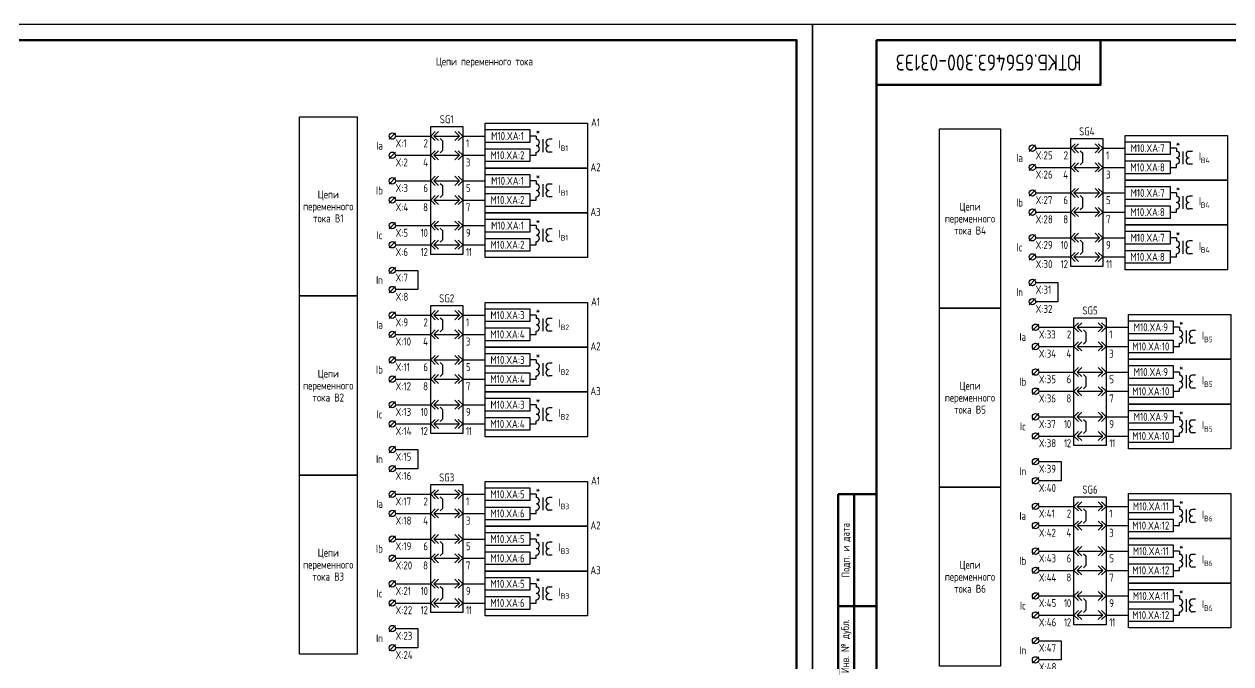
# Model space of a CAD drawing. Header units: millimetres. Extents: x -1043 to 5194, y -96 to 1568.
# Drawn here: x 173.7 to 550.7, y 97 to 297 of the extents above; entities that cross this region are included whole.
import ezdxf

# ---------------------------------------------------------------- set-up
doc = ezdxf.new("R2010")
doc.units = ezdxf.units.MM
doc.styles.add('Gost_type_A', font='GOST_A.TTF')

# ---------------------------------------------------------------- blocks, each defined once
blk = doc.blocks.new('Формат_А3')
blk.add_lwpolyline([(-420, 297), (0, 297), (0, 0), (-420, 0)], close=True)
at = {"lineweight": 50}
blk.add_lwpolyline([(-400, 292), (-5, 292), (-5, 5), (-400, 5)], close=True, dxfattribs=at)
blk = doc.blocks.new('БИ_разъем')
for p, q in [((0, 0), (1.41, 1.41)), ((0, 0), (1.41, 1.41)), ((0, 0), (1.41, -1.41)), ((0, 0), (1.41, -1.41)), ((1, 0), (2.41, 1.41)), ((1, 0), (2.41, -1.41)), ((1, 0), (9, 0)), ((9, 0), (7.59, 1.41)), ((9, 0), (7.59, -1.41)), ((10, 0), (8.59, 1.41)), ((10, 0), (8.59, 1.41)), ((10, 0), (8.59, -1.41)), ((10, 0), (8.59, -1.41))]:
    blk.add_line(p, q)
blk = doc.blocks.new('БИ_перемычка')
for p, q in [((2.97, -0.79), (3.67, -1.5)), ((3.67, -1.5), (3.67, -4.5)), ((2.97, -5.21), (3.67, -4.5))]:
    blk.add_line(p, q)
blk = doc.blocks.new('Штамп угловой верхний')
at = {"lineweight": 50}
blk.add_lwpolyline([(0, 0), (70, 0), (70, -14), (0, -14)], close=True, dxfattribs=at)
blk = doc.blocks.new('Штамп левый нижний')
at = {"lineweight": 50}
for points in [[(-12, 145), (-7, 145), (-7, 110), (-12, 110)], [(-7, 145), (0, 145), (0, 110), (-7, 110)], [(-12, 110), (-7, 110), (-7, 85), (-12, 85)], [(-7, 110), (0, 110), (0, 85), (-7, 85)], [(-12, 85), (-7, 85), (-7, 60), (-12, 60)], [(-7, 85), (0, 85), (0, 60), (-7, 60)], [(-12, 60), (-7, 60), (-7, 25), (-12, 25)], [(-7, 60), (0, 60), (0, 25), (-7, 25)], [(-12, 25), (-7, 25), (-7, 0), (-12, 0)], [(-7, 25), (0, 25), (0, 0), (-7, 0)]]:
    blk.add_lwpolyline(points, close=True, dxfattribs=at)
at = {"char_height": 2.5, "attachment_point": 5, "rotation": 90, "style": 'Gost_type_A'}
for s, insert, width in [('Подп. и дата', (-9.5, 127.5), 35), ('Инв. № дубл.', (-9.5, 97.5), 25), ('Взам. инв. №', (-9.5, 72.5), 25), ('Подп. и дата', (-9.5, 42.5), 35), ('Инв. N подл.', (-9.5, 12.5), 25)]:
    blk.add_mtext(s, dxfattribs=dict(at, insert=insert, width=width))

msp = doc.modelspace()

# ---------------------------------------------------------------- linework, layer by layer
for p, q in [((289.68, 263), (287.68, 261)), ((289.68, 262), (300.68, 262)), ((310.68, 262), (317.68, 262)), ((333.68, 262), (331.68, 262)), ((289.68, 257), (287.68, 255)), ((489.67, 259.21), (487.67, 257.21)), ((489.67, 258.21), (500.67, 258.21)), ((510.67, 258.21), (517.67, 258.21)), ((533.67, 258.21), (531.67, 258.21)), ((289.68, 256), (300.51, 256)), ((310.84, 256), (317.68, 256)), ((331.68, 256), (333.68, 256)), ((489.67, 253.21), (487.67, 251.21)), ((289.68, 249), (287.68, 247)), ((489.67, 252.21), (500.5, 252.21)), ((510.83, 252.21), (517.67, 252.21)), ((531.67, 252.21), (533.67, 252.21)), ((289.68, 248), (300.51, 248)), ((310.84, 248), (317.68, 248)), ((333.68, 248), (331.68, 248)), ((489.67, 245.21), (487.67, 243.21)), ((289.68, 243), (287.68, 241)), ((289.68, 242), (300.51, 242)), ((310.84, 242), (317.68, 242)), ((331.68, 242), (333.68, 242)), ((489.67, 244.21), (500.5, 244.21)), ((510.83, 244.21), (517.67, 244.21)), ((533.67, 244.21), (531.67, 244.21)), ((489.67, 239.21), (487.67, 237.21)), ((489.67, 238.21), (500.5, 238.21)), ((510.83, 238.21), (517.67, 238.21)), ((531.67, 238.21), (533.67, 238.21)), ((289.68, 235), (287.68, 233)), ((289.68, 234), (300.51, 234)), ((310.84, 234), (317.68, 234)), ((333.68, 234), (331.68, 234)), ((489.67, 231.21), (487.67, 229.21)), ((489.67, 230.21), (500.5, 230.21)), ((510.83, 230.21), (517.67, 230.21)), ((533.67, 230.21), (531.67, 230.21)), ((289.68, 229), (287.68, 227)), ((289.68, 228), (300.51, 228)), ((310.84, 228), (317.68, 228)), ((331.68, 228), (333.68, 228)), ((489.67, 225.21), (487.67, 223.21)), ((489.67, 224.21), (500.5, 224.21)), ((510.83, 224.21), (517.67, 224.21)), ((531.67, 224.21), (533.67, 224.21)), ((289.68, 221), (287.68, 219)), ((289.68, 220), (296.68, 220)), ((296.68, 220), (296.68, 214)), ((289.68, 215), (287.68, 213)), ((489.67, 217.21), (487.67, 215.21)), ((489.67, 216.21), (496.67, 216.21)), ((496.67, 216.21), (496.67, 210.21)), ((296.68, 214), (289.68, 214)), ((489.67, 211.21), (487.67, 209.21)), ((496.67, 210.21), (489.67, 210.21)), ((289.68, 207), (287.68, 205)), ((289.68, 206), (300.68, 206)), ((310.68, 206), (317.68, 206)), ((333.68, 206), (331.68, 206)), ((289.68, 201), (287.68, 199)), ((289.68, 200), (300.51, 200)), ((310.84, 200), (317.68, 200)), ((331.68, 200), (333.68, 200)), ((490.67, 203.21), (488.67, 201.21)), ((490.67, 202.21), (501.67, 202.21)), ((511.67, 202.21), (518.67, 202.21)), ((534.67, 202.21), (532.67, 202.21)), ((490.67, 197.21), (488.67, 195.21)), ((490.67, 196.21), (501.5, 196.21)), ((511.83, 196.21), (518.67, 196.21)), ((532.67, 196.21), (534.67, 196.21)), ((289.68, 193), (287.68, 191)), ((289.68, 192), (300.51, 192)), ((310.84, 192), (317.68, 192)), ((333.68, 192), (331.68, 192)), ((490.67, 189.21), (488.67, 187.21)), ((289.68, 187), (287.68, 185)), ((289.68, 186), (300.51, 186)), ((310.84, 186), (317.68, 186)), ((331.68, 186), (333.68, 186)), ((490.67, 188.21), (501.5, 188.21)), ((511.83, 188.21), (518.67, 188.21)), ((534.67, 188.21), (532.67, 188.21)), ((490.67, 183.21), (488.67, 181.21)), ((490.67, 182.21), (501.5, 182.21)), ((511.83, 182.21), (518.67, 182.21)), ((532.67, 182.21), (534.67, 182.21)), ((289.68, 179), (287.68, 177)), ((289.68, 178), (300.51, 178)), ((310.84, 178), (317.68, 178)), ((333.68, 178), (331.68, 178)), ((490.67, 175.21), (488.67, 173.21)), ((490.67, 174.21), (501.5, 174.21)), ((511.83, 174.21), (518.67, 174.21)), ((534.67, 174.21), (532.67, 174.21)), ((289.68, 173), (287.68, 171)), ((289.68, 172), (300.51, 172)), ((310.84, 172), (317.68, 172)), ((331.68, 172), (333.68, 172)), ((490.67, 169.21), (488.67, 167.21)), ((490.67, 168.21), (501.5, 168.21)), ((511.83, 168.21), (518.67, 168.21)), ((532.67, 168.21), (534.67, 168.21)), ((289.68, 165), (287.68, 163)), ((289.68, 164), (296.68, 164)), ((296.68, 164), (296.68, 158)), ((289.68, 159), (287.68, 157)), ((490.67, 161.21), (488.67, 159.21)), ((490.67, 160.21), (497.67, 160.21)), ((497.67, 160.21), (497.67, 154.21)), ((296.68, 158), (289.68, 158)), ((490.67, 155.21), (488.67, 153.21)), ((289.68, 151), (287.68, 149)), ((497.67, 154.21), (490.67, 154.21)), ((289.68, 150), (300.68, 150)), ((310.68, 150), (317.68, 150)), ((333.68, 150), (331.68, 150)), ((490.67, 147.21), (488.67, 145.21)), ((289.68, 145), (287.68, 143)), ((289.68, 144), (300.51, 144)), ((310.84, 144), (317.68, 144)), ((331.68, 144), (333.68, 144)), ((490.67, 146.21), (501.67, 146.21)), ((511.67, 146.21), (518.67, 146.21)), ((534.67, 146.21), (532.67, 146.21)), ((490.67, 141.21), (488.67, 139.21)), ((490.67, 140.21), (501.5, 140.21)), ((511.83, 140.21), (518.67, 140.21)), ((532.67, 140.21), (534.67, 140.21)), ((289.68, 137), (287.68, 135)), ((289.68, 136), (300.51, 136)), ((310.84, 136), (317.68, 136)), ((333.68, 136), (331.68, 136)), ((490.67, 133.21), (488.67, 131.21)), ((490.67, 132.21), (501.5, 132.21)), ((511.83, 132.21), (518.67, 132.21)), ((534.67, 132.21), (532.67, 132.21)), ((289.68, 131), (287.68, 129)), ((289.68, 130), (300.51, 130)), ((310.84, 130), (317.68, 130)), ((331.68, 130), (333.68, 130)), ((490.67, 127.21), (488.67, 125.21)), ((490.67, 126.21), (501.5, 126.21)), ((511.83, 126.21), (518.67, 126.21)), ((532.67, 126.21), (534.67, 126.21)), ((289.68, 123), (287.68, 121)), ((289.68, 122), (300.51, 122)), ((310.84, 122), (317.68, 122)), ((333.68, 122), (331.68, 122)), ((289.68, 117), (287.68, 115)), ((490.67, 119.21), (488.67, 117.21)), ((490.67, 118.21), (501.5, 118.21)), ((511.83, 118.21), (518.67, 118.21)), ((534.67, 118.21), (532.67, 118.21)), ((289.68, 116), (300.51, 116)), ((310.84, 116), (317.68, 116)), ((331.68, 116), (333.68, 116)), ((490.67, 113.21), (488.67, 111.21)), ((490.67, 112.21), (501.5, 112.21)), ((511.83, 112.21), (518.67, 112.21)), ((532.67, 112.21), (534.67, 112.21)), ((289.68, 109), (287.68, 107)), ((289.68, 108), (296.68, 108)), ((296.68, 108), (296.68, 102)), ((289.68, 103), (287.68, 101)), ((296.68, 102), (289.68, 102)), ((490.67, 105.21), (488.67, 103.21)), ((490.67, 104.21), (497.67, 104.21)), ((497.67, 104.21), (497.67, 98.21)), ((490.67, 99.21), (488.67, 97.21)), ((497.67, 98.21), (490.67, 98.21))]:
    msp.add_line(p, q)
at = {"ltscale": 4}
for p, q in [((333.68, 262), (333.68, 261)), ((333.68, 261.5), (333.68, 261)), ((335.68, 261), (335.68, 257)), ((335.68, 261), (335.68, 257)), ((338.68, 261), (337.68, 261)), ((338.68, 261), (337.68, 261)), ((333.68, 256), (333.68, 257)), ((338.68, 257), (337.68, 257)), ((338.68, 257), (337.68, 257)), ((533.67, 258.21), (533.67, 257.21)), ((533.67, 257.71), (533.67, 257.21)), ((535.67, 257.21), (535.67, 253.21)), ((535.67, 257.21), (535.67, 253.21)), ((538.67, 257.21), (537.67, 257.21)), ((538.67, 257.21), (537.67, 257.21)), ((533.67, 252.21), (533.67, 253.21)), ((538.67, 253.21), (537.67, 253.21)), ((538.67, 253.21), (537.67, 253.21)), ((333.68, 248), (333.68, 247)), ((333.68, 247.5), (333.68, 247)), ((335.68, 247), (335.68, 243)), ((335.68, 247), (335.68, 243)), ((338.68, 247), (337.68, 247)), ((338.68, 247), (337.68, 247)), ((333.68, 242), (333.68, 243)), ((338.68, 243), (337.68, 243)), ((338.68, 243), (337.68, 243)), ((533.67, 244.21), (533.67, 243.21)), ((533.67, 243.71), (533.67, 243.21)), ((535.67, 243.21), (535.67, 239.21)), ((535.67, 243.21), (535.67, 239.21)), ((538.67, 243.21), (537.67, 243.21)), ((538.67, 243.21), (537.67, 243.21)), ((533.67, 238.21), (533.67, 239.21)), ((538.67, 239.21), (537.67, 239.21)), ((538.67, 239.21), (537.67, 239.21)), ((333.68, 234), (333.68, 233)), ((333.68, 233.5), (333.68, 233)), ((335.68, 233), (335.68, 229)), ((335.68, 233), (335.68, 229)), ((338.68, 233), (337.68, 233)), ((338.68, 233), (337.68, 233)), ((533.67, 230.21), (533.67, 229.21)), ((333.68, 228), (333.68, 229)), ((338.68, 229), (337.68, 229)), ((338.68, 229), (337.68, 229)), ((533.67, 229.71), (533.67, 229.21)), ((535.67, 229.21), (535.67, 225.21)), ((535.67, 229.21), (535.67, 225.21)), ((538.67, 229.21), (537.67, 229.21)), ((538.67, 229.21), (537.67, 229.21)), ((533.67, 224.21), (533.67, 225.21)), ((538.67, 225.21), (537.67, 225.21)), ((538.67, 225.21), (537.67, 225.21)), ((333.68, 206), (333.68, 205)), ((333.68, 205.5), (333.68, 205)), ((335.68, 205), (335.68, 201)), ((335.68, 205), (335.68, 201)), ((338.68, 205), (337.68, 205)), ((338.68, 205), (337.68, 205)), ((333.68, 200), (333.68, 201)), ((338.68, 201), (337.68, 201)), ((338.68, 201), (337.68, 201)), ((534.67, 202.21), (534.67, 201.21)), ((534.67, 201.71), (534.67, 201.21)), ((536.67, 201.21), (536.67, 197.21)), ((536.67, 201.21), (536.67, 197.21)), ((539.67, 201.21), (538.67, 201.21)), ((539.67, 201.21), (538.67, 201.21)), ((534.67, 196.21), (534.67, 197.21)), ((539.67, 197.21), (538.67, 197.21)), ((539.67, 197.21), (538.67, 197.21)), ((333.68, 192), (333.68, 191)), ((333.68, 191.5), (333.68, 191)), ((335.68, 191), (335.68, 187)), ((335.68, 191), (335.68, 187)), ((338.68, 191), (337.68, 191)), ((338.68, 191), (337.68, 191)), ((333.68, 186), (333.68, 187)), ((338.68, 187), (337.68, 187)), ((338.68, 187), (337.68, 187)), ((534.67, 188.21), (534.67, 187.21)), ((534.67, 187.71), (534.67, 187.21)), ((536.67, 187.21), (536.67, 183.21)), ((536.67, 187.21), (536.67, 183.21)), ((539.67, 187.21), (538.67, 187.21)), ((539.67, 187.21), (538.67, 187.21)), ((534.67, 182.21), (534.67, 183.21)), ((539.67, 183.21), (538.67, 183.21)), ((539.67, 183.21), (538.67, 183.21)), ((333.68, 178), (333.68, 177)), ((333.68, 177.5), (333.68, 177)), ((335.68, 177), (335.68, 173)), ((335.68, 177), (335.68, 173)), ((338.68, 177), (337.68, 177)), ((338.68, 177), (337.68, 177)), ((534.67, 174.21), (534.67, 173.21)), ((534.67, 173.71), (534.67, 173.21)), ((333.68, 172), (333.68, 173)), ((338.68, 173), (337.68, 173)), ((338.68, 173), (337.68, 173)), ((536.67, 173.21), (536.67, 169.21)), ((536.67, 173.21), (536.67, 169.21)), ((539.67, 173.21), (538.67, 173.21)), ((539.67, 173.21), (538.67, 173.21)), ((534.67, 168.21), (534.67, 169.21)), ((539.67, 169.21), (538.67, 169.21)), ((539.67, 169.21), (538.67, 169.21)), ((333.68, 150), (333.68, 149)), ((333.68, 149.5), (333.68, 149)), ((335.68, 149), (335.68, 145)), ((335.68, 149), (335.68, 145)), ((338.68, 149), (337.68, 149)), ((338.68, 149), (337.68, 149)), ((333.68, 144), (333.68, 145)), ((338.68, 145), (337.68, 145)), ((338.68, 145), (337.68, 145)), ((534.67, 146.21), (534.67, 145.21)), ((534.67, 145.71), (534.67, 145.21)), ((536.67, 145.21), (536.67, 141.21)), ((536.67, 145.21), (536.67, 141.21)), ((539.67, 145.21), (538.67, 145.21)), ((539.67, 145.21), (538.67, 145.21)), ((534.67, 140.21), (534.67, 141.21)), ((539.67, 141.21), (538.67, 141.21)), ((539.67, 141.21), (538.67, 141.21)), ((333.68, 136), (333.68, 135)), ((333.68, 135.5), (333.68, 135)), ((335.68, 135), (335.68, 131)), ((335.68, 135), (335.68, 131)), ((338.68, 135), (337.68, 135)), ((338.68, 135), (337.68, 135)), ((534.67, 132.21), (534.67, 131.21)), ((333.68, 130), (333.68, 131)), ((338.68, 131), (337.68, 131)), ((338.68, 131), (337.68, 131)), ((534.67, 131.71), (534.67, 131.21)), ((536.67, 131.21), (536.67, 127.21)), ((536.67, 131.21), (536.67, 127.21)), ((539.67, 131.21), (538.67, 131.21)), ((539.67, 131.21), (538.67, 131.21)), ((534.67, 126.21), (534.67, 127.21)), ((539.67, 127.21), (538.67, 127.21)), ((539.67, 127.21), (538.67, 127.21)), ((333.68, 122), (333.68, 121)), ((333.68, 121.5), (333.68, 121)), ((335.68, 121), (335.68, 117)), ((335.68, 121), (335.68, 117)), ((338.68, 121), (337.68, 121)), ((338.68, 121), (337.68, 121)), ((333.68, 116), (333.68, 117)), ((338.68, 117), (337.68, 117)), ((338.68, 117), (337.68, 117)), ((534.67, 118.21), (534.67, 117.21)), ((534.67, 117.71), (534.67, 117.21)), ((536.67, 117.21), (536.67, 113.21)), ((536.67, 117.21), (536.67, 113.21)), ((539.67, 117.21), (538.67, 117.21)), ((539.67, 117.21), (538.67, 117.21)), ((534.67, 112.21), (534.67, 113.21)), ((539.67, 113.21), (538.67, 113.21)), ((539.67, 113.21), (538.67, 113.21))]:
    msp.add_line(p, q, dxfattribs=at)
for points in [[(277.68, 212), (259.68, 212), (259.68, 268), (277.68, 268)], [(300.68, 265), (310.68, 265), (310.68, 225), (300.68, 225)], [(317.68, 266), (349.68, 266), (349.68, 252), (317.68, 252)], [(317.68, 264), (331.68, 264), (331.68, 260), (317.68, 260)], [(478.67, 208.21), (459.67, 208.21), (459.67, 264.21), (478.67, 264.21)], [(500.67, 261.21), (510.67, 261.21), (510.67, 221.21), (500.67, 221.21)], [(517.67, 262.21), (549.67, 262.21), (549.67, 248.21), (517.67, 248.21)], [(517.67, 260.21), (531.67, 260.21), (531.67, 256.21), (517.67, 256.21)], [(317.68, 258), (331.68, 258), (331.68, 254), (317.68, 254)], [(517.67, 254.21), (531.67, 254.21), (531.67, 250.21), (517.67, 250.21)], [(317.68, 252), (349.68, 252), (349.68, 238), (317.68, 238)], [(317.68, 250), (331.68, 250), (331.68, 246), (317.68, 246)], [(517.67, 248.21), (549.67, 248.21), (549.67, 234.21), (517.67, 234.21)], [(517.67, 246.21), (531.67, 246.21), (531.67, 242.21), (517.67, 242.21)], [(317.68, 244), (331.68, 244), (331.68, 240), (317.68, 240)], [(317.68, 238), (349.68, 238), (349.68, 224), (317.68, 224)], [(517.67, 240.21), (531.67, 240.21), (531.67, 236.21), (517.67, 236.21)], [(317.68, 236), (331.68, 236), (331.68, 232), (317.68, 232)], [(517.67, 234.21), (549.67, 234.21), (549.67, 220.21), (517.67, 220.21)], [(317.68, 230), (331.68, 230), (331.68, 226), (317.68, 226)], [(517.67, 232.21), (531.67, 232.21), (531.67, 228.21), (517.67, 228.21)], [(517.67, 226.21), (531.67, 226.21), (531.67, 222.21), (517.67, 222.21)], [(277.68, 156), (259.68, 156), (259.68, 212), (277.68, 212)], [(300.68, 209), (310.68, 209), (310.68, 169), (300.68, 169)], [(317.68, 210), (349.68, 210), (349.68, 196), (317.68, 196)], [(317.68, 208), (331.68, 208), (331.68, 204), (317.68, 204)], [(478.67, 152.21), (459.67, 152.21), (459.67, 208.21), (478.67, 208.21)], [(501.67, 205.21), (511.67, 205.21), (511.67, 165.21), (501.67, 165.21)], [(518.67, 206.21), (550.67, 206.21), (550.67, 192.21), (518.67, 192.21)], [(518.67, 204.21), (532.67, 204.21), (532.67, 200.21), (518.67, 200.21)], [(317.68, 202), (331.68, 202), (331.68, 198), (317.68, 198)], [(518.67, 198.21), (532.67, 198.21), (532.67, 194.21), (518.67, 194.21)], [(317.68, 196), (349.68, 196), (349.68, 182), (317.68, 182)], [(317.68, 194), (331.68, 194), (331.68, 190), (317.68, 190)], [(518.67, 192.21), (550.67, 192.21), (550.67, 178.21), (518.67, 178.21)], [(518.67, 190.21), (532.67, 190.21), (532.67, 186.21), (518.67, 186.21)], [(317.68, 188), (331.68, 188), (331.68, 184), (317.68, 184)], [(317.68, 182), (349.68, 182), (349.68, 168), (317.68, 168)], [(518.67, 184.21), (532.67, 184.21), (532.67, 180.21), (518.67, 180.21)], [(317.68, 180), (331.68, 180), (331.68, 176), (317.68, 176)], [(518.67, 178.21), (550.67, 178.21), (550.67, 164.21), (518.67, 164.21)], [(317.68, 174), (331.68, 174), (331.68, 170), (317.68, 170)], [(518.67, 176.21), (532.67, 176.21), (532.67, 172.21), (518.67, 172.21)], [(518.67, 170.21), (532.67, 170.21), (532.67, 166.21), (518.67, 166.21)], [(277.68, 100), (259.68, 100), (259.68, 156), (277.68, 156)], [(300.68, 153), (310.68, 153), (310.68, 113), (300.68, 113)], [(317.68, 154), (349.68, 154), (349.68, 140), (317.68, 140)], [(317.68, 152), (331.68, 152), (331.68, 148), (317.68, 148)], [(478.67, 96.21), (459.67, 96.21), (459.67, 152.21), (478.67, 152.21)], [(501.67, 149.21), (511.67, 149.21), (511.67, 109.21), (501.67, 109.21)], [(518.67, 150.21), (550.67, 150.21), (550.67, 136.21), (518.67, 136.21)], [(518.67, 148.21), (532.67, 148.21), (532.67, 144.21), (518.67, 144.21)], [(317.68, 146), (331.68, 146), (331.68, 142), (317.68, 142)], [(317.68, 140), (349.68, 140), (349.68, 126), (317.68, 126)], [(518.67, 142.21), (532.67, 142.21), (532.67, 138.21), (518.67, 138.21)], [(317.68, 138), (331.68, 138), (331.68, 134), (317.68, 134)], [(518.67, 136.21), (550.67, 136.21), (550.67, 122.21), (518.67, 122.21)], [(317.68, 132), (331.68, 132), (331.68, 128), (317.68, 128)], [(518.67, 134.21), (532.67, 134.21), (532.67, 130.21), (518.67, 130.21)], [(518.67, 128.21), (532.67, 128.21), (532.67, 124.21), (518.67, 124.21)], [(317.68, 126), (349.68, 126), (349.68, 112), (317.68, 112)], [(317.68, 124), (331.68, 124), (331.68, 120), (317.68, 120)], [(518.67, 122.21), (550.67, 122.21), (550.67, 108.21), (518.67, 108.21)], [(317.68, 118), (331.68, 118), (331.68, 114), (317.68, 114)], [(518.67, 120.21), (532.67, 120.21), (532.67, 116.21), (518.67, 116.21)], [(518.67, 114.21), (532.67, 114.21), (532.67, 110.21), (518.67, 110.21)]]:
    msp.add_lwpolyline(points, close=True)
for centre in [(288.68, 262), (288.68, 256), (488.67, 258.21), (488.67, 252.21), (288.68, 248), (488.67, 244.21), (288.68, 242), (488.67, 238.21), (288.68, 234), (488.67, 230.21), (288.68, 228), (488.67, 224.21), (288.68, 220), (288.68, 214), (488.67, 216.21), (488.67, 210.21), (288.68, 206), (288.68, 200), (489.67, 202.21), (489.67, 196.21), (288.68, 192), (489.67, 188.21), (288.68, 186), (489.67, 182.21), (288.68, 178), (489.67, 174.21), (288.68, 172), (489.67, 168.21), (288.68, 164), (288.68, 158), (489.67, 160.21), (489.67, 154.21), (288.68, 150), (489.67, 146.21), (288.68, 144), (489.67, 140.21), (288.68, 136), (489.67, 132.21), (288.68, 130), (489.67, 126.21), (288.68, 122), (288.68, 116), (489.67, 118.21), (489.67, 112.21), (288.68, 108), (288.68, 102), (489.67, 104.21), (489.67, 98.21)]:
    msp.add_circle(centre, 1)
for centre, start, end in [((333.68, 260), 270, 90), ((333.68, 260), 270, 90), ((337.68, 260), 90, 270), ((337.68, 260), 90, 270), ((333.68, 258), 270, 90), ((333.68, 258), 270, 90), ((337.68, 258), 90, 270), ((337.68, 258), 90, 270), ((533.67, 256.21), 270, 90), ((533.67, 256.21), 270, 90), ((537.67, 256.21), 90, 270), ((537.67, 256.21), 90, 270), ((533.67, 254.21), 270, 90), ((533.67, 254.21), 270, 90), ((537.67, 254.21), 90, 270), ((537.67, 254.21), 90, 270), ((333.68, 246), 270, 90), ((333.68, 246), 270, 90), ((337.68, 246), 90, 270), ((337.68, 246), 90, 270), ((333.68, 244), 270, 90), ((333.68, 244), 270, 90), ((337.68, 244), 90, 270), ((337.68, 244), 90, 270), ((533.67, 242.21), 270, 90), ((533.67, 242.21), 270, 90), ((537.67, 242.21), 90, 270), ((537.67, 242.21), 90, 270), ((533.67, 240.21), 270, 90), ((533.67, 240.21), 270, 90), ((537.67, 240.21), 90, 270), ((537.67, 240.21), 90, 270), ((333.68, 232), 270, 90), ((333.68, 232), 270, 90), ((333.68, 230), 270, 90), ((333.68, 230), 270, 90), ((337.68, 232), 90, 270), ((337.68, 232), 90, 270), ((337.68, 230), 90, 270), ((337.68, 230), 90, 270), ((533.67, 228.21), 270, 90), ((533.67, 228.21), 270, 90), ((533.67, 226.21), 270, 90), ((533.67, 226.21), 270, 90), ((537.67, 228.21), 90, 270), ((537.67, 228.21), 90, 270), ((537.67, 226.21), 90, 270), ((537.67, 226.21), 90, 270), ((333.68, 204), 270, 90), ((333.68, 204), 270, 90), ((337.68, 204), 90, 270), ((337.68, 204), 90, 270), ((333.68, 202), 270, 90), ((333.68, 202), 270, 90), ((337.68, 202), 90, 270), ((337.68, 202), 90, 270), ((534.67, 200.21), 270, 90), ((534.67, 200.21), 270, 90), ((538.67, 200.21), 90, 270), ((538.67, 200.21), 90, 270), ((534.67, 198.21), 270, 90), ((534.67, 198.21), 270, 90), ((538.67, 198.21), 90, 270), ((538.67, 198.21), 90, 270), ((333.68, 190), 270, 90), ((333.68, 190), 270, 90), ((333.68, 188), 270, 90), ((333.68, 188), 270, 90), ((337.68, 190), 90, 270), ((337.68, 190), 90, 270), ((337.68, 188), 90, 270), ((337.68, 188), 90, 270), ((534.67, 186.21), 270, 90), ((534.67, 186.21), 270, 90), ((534.67, 184.21), 270, 90), ((534.67, 184.21), 270, 90), ((538.67, 186.21), 90, 270), ((538.67, 186.21), 90, 270), ((538.67, 184.21), 90, 270), ((538.67, 184.21), 90, 270), ((333.68, 176), 270, 90), ((333.68, 176), 270, 90), ((333.68, 174), 270, 90), ((333.68, 174), 270, 90), ((337.68, 176), 90, 270), ((337.68, 176), 90, 270), ((337.68, 174), 90, 270), ((337.68, 174), 90, 270), ((534.67, 172.21), 270, 90), ((534.67, 172.21), 270, 90), ((534.67, 170.21), 270, 90), ((534.67, 170.21), 270, 90), ((538.67, 172.21), 90, 270), ((538.67, 172.21), 90, 270), ((538.67, 170.21), 90, 270), ((538.67, 170.21), 90, 270), ((333.68, 148), 270, 90), ((333.68, 148), 270, 90), ((337.68, 148), 90, 270), ((337.68, 148), 90, 270), ((333.68, 146), 270, 90), ((333.68, 146), 270, 90), ((337.68, 146), 90, 270), ((337.68, 146), 90, 270), ((534.67, 144.21), 270, 90), ((534.67, 144.21), 270, 90), ((538.67, 144.21), 90, 270), ((538.67, 144.21), 90, 270), ((534.67, 142.21), 270, 90), ((534.67, 142.21), 270, 90), ((538.67, 142.21), 90, 270), ((538.67, 142.21), 90, 270), ((333.68, 134), 270, 90), ((333.68, 134), 270, 90), ((333.68, 132), 270, 90), ((333.68, 132), 270, 90), ((337.68, 134), 90, 270), ((337.68, 134), 90, 270), ((337.68, 132), 90, 270), ((337.68, 132), 90, 270), ((534.67, 130.21), 270, 90), ((534.67, 130.21), 270, 90), ((534.67, 128.21), 270, 90), ((534.67, 128.21), 270, 90), ((538.67, 130.21), 90, 270), ((538.67, 130.21), 90, 270), ((538.67, 128.21), 90, 270), ((538.67, 128.21), 90, 270), ((333.68, 120), 270, 90), ((333.68, 120), 270, 90), ((337.68, 120), 90, 270), ((337.68, 120), 90, 270), ((333.68, 118), 270, 90), ((333.68, 118), 270, 90), ((337.68, 118), 90, 270), ((337.68, 118), 90, 270), ((534.67, 116.21), 270, 90), ((534.67, 116.21), 270, 90), ((538.67, 116.21), 90, 270), ((538.67, 116.21), 90, 270), ((534.67, 114.21), 270, 90), ((534.67, 114.21), 270, 90), ((538.67, 114.21), 90, 270), ((538.67, 114.21), 90, 270)]:
    msp.add_arc(centre, 1, start, end, dxfattribs=at)

# ---------------------------------------------------------------- block references
for name, p in [('Формат_А3', (420, 0)), ('Формат_А3', (840, 0)), ('Штамп угловой верхний', (440, 292)), ('БИ_разъем', (300.68, 262)), ('БИ_перемычка', (300.68, 262)), ('БИ_разъем', (300.68, 256)), ('БИ_разъем', (500.67, 258.21)), ('БИ_перемычка', (500.67, 258.21)), ('БИ_разъем', (500.67, 252.21)), ('БИ_разъем', (300.68, 248)), ('БИ_перемычка', (300.68, 248)), ('БИ_разъем', (500.67, 244.21)), ('БИ_разъем', (300.68, 242)), ('БИ_перемычка', (500.67, 244.21)), ('БИ_разъем', (500.67, 238.21)), ('БИ_разъем', (300.68, 234)), ('БИ_перемычка', (300.68, 234)), ('БИ_разъем', (500.67, 230.21)), ('БИ_разъем', (300.68, 228)), ('БИ_перемычка', (500.67, 230.21)), ('БИ_разъем', (500.67, 224.21)), ('БИ_разъем', (300.68, 206)), ('БИ_перемычка', (300.68, 206)), ('БИ_разъем', (501.67, 202.21)), ('БИ_разъем', (300.68, 200)), ('БИ_перемычка', (501.67, 202.21)), ('БИ_разъем', (501.67, 196.21)), ('БИ_разъем', (300.68, 192)), ('БИ_перемычка', (300.68, 192)), ('БИ_разъем', (501.67, 188.21)), ('БИ_разъем', (300.68, 186)), ('БИ_перемычка', (501.67, 188.21)), ('БИ_разъем', (501.67, 182.21)), ('БИ_разъем', (300.68, 178)), ('БИ_перемычка', (300.68, 178)), ('БИ_разъем', (501.67, 174.21)), ('БИ_разъем', (300.68, 172)), ('БИ_перемычка', (501.67, 174.21)), ('БИ_разъем', (501.67, 168.21)), ('БИ_разъем', (300.68, 150)), ('БИ_перемычка', (300.68, 150)), ('Штамп левый нижний', (440, 5)), ('БИ_разъем', (501.67, 146.21)), ('БИ_разъем', (300.68, 144)), ('БИ_перемычка', (501.67, 146.21)), ('БИ_разъем', (501.67, 140.21)), ('БИ_разъем', (300.68, 136)), ('БИ_перемычка', (300.68, 136)), ('БИ_разъем', (501.67, 132.21)), ('БИ_разъем', (300.68, 130)), ('БИ_перемычка', (501.67, 132.21)), ('БИ_разъем', (501.67, 126.21)), ('БИ_разъем', (300.68, 122)), ('БИ_перемычка', (300.68, 122)), ('БИ_разъем', (300.68, 116)), ('БИ_разъем', (501.67, 118.21)), ('БИ_перемычка', (501.67, 118.21)), ('БИ_разъем', (501.67, 112.21))]:
    msp.add_blockref(name, p)

# ---------------------------------------------------------------- texts
at = {"char_height": 2.5, "line_spacing_factor": 0.9, "style": 'Gost_type_A'}
for s, insert, width, attachment_point in [('Цепи переменного тока', (317.46, 285), 162.4278, 5), ('SG1', (305.68, 266), 10, 8), ('A1', (352.18, 265), 35, 8), ('SG4', (505.67, 262.21), 10, 8), ('Ia', (284.68, 259), 6, 5), ('X:1', (289.68, 261), 10, 1), ('{\\T0.9;2}', (299.68, 261), 5, 3), ('{\\T0.9;1}', (311.68, 261), 5, 1), ('Ia', (484.67, 255.21), 6, 5), ('X:25', (489.67, 257.21), 10, 1), ('{\\T0.9;2}', (499.67, 257.21), 5, 3), ('{\\T0.9;1}', (511.67, 257.21), 5, 1), ('X:2', (289.68, 255), 10, 1), ('{\\T0.9;4}', (299.68, 255), 5, 3), ('{\\T0.9;3}', (311.68, 255), 5, 1), ('A2', (352.18, 251), 35, 8), ('X:26', (489.67, 251.21), 10, 1), ('{\\T0.9;4}', (499.67, 251.21), 5, 3), ('{\\T0.9;3}', (511.67, 251.21), 5, 1), ('Ib', (284.68, 245), 6, 5), ('X:3', (289.68, 247), 10, 1), ('{\\T0.9;6}', (299.68, 247), 5, 3), ('{\\T0.9;5}', (311.68, 247), 5, 1), ('Цепи переменного тока В1', (268.68, 240), 18, 5), ('Ib', (484.67, 241.21), 6, 5), ('X:27', (489.67, 243.21), 10, 1), ('{\\T0.9;6}', (499.67, 243.21), 5, 3), ('{\\T0.9;5}', (511.67, 243.21), 5, 1), ('X:4', (289.68, 241), 10, 1), ('{\\T0.9;8}', (299.68, 241), 5, 3), ('{\\T0.9;7}', (311.68, 241), 5, 1), ('A3', (352.18, 237), 35, 8), ('Цепи переменного тока В4', (469.17, 236.21), 19, 5), ('X:28', (489.67, 237.21), 10, 1), ('{\\T0.9;8}', (499.67, 237.21), 5, 3), ('{\\T0.9;7}', (511.67, 237.21), 5, 1), ('Ic', (284.68, 231), 6, 5), ('X:5', (289.68, 233), 10, 1), ('{\\T0.9;10}', (299.68, 233), 5, 3), ('{\\T0.9;9}', (311.68, 233), 5, 1), ('X:6', (289.68, 227), 10, 1), ('{\\T0.9;12}', (299.68, 227), 5, 3), ('{\\T0.9;11}', (311.68, 227), 5, 1), ('Ic', (484.67, 227.21), 6, 5), ('X:29', (489.67, 229.21), 10, 1), ('{\\T0.9;10}', (499.67, 229.21), 5, 3), ('{\\T0.9;9}', (511.67, 229.21), 5, 1), ('X:30', (489.67, 223.21), 10, 1), ('{\\T0.9;12}', (499.67, 223.21), 5, 3), ('{\\T0.9;11}', (511.67, 223.21), 5, 1), ('X:7', (289.68, 219), 10, 1), ('In', (284.68, 217), 6, 5), ('X:31', (489.67, 215.21), 10, 1), ('X:8', (289.68, 213), 10, 1), ('SG2', (305.68, 210), 10, 8), ('A1', (352.18, 209), 35, 8), ('In', (484.67, 213.21), 6, 5), ('X:32', (489.67, 209.21), 10, 1), ('SG5', (506.67, 206.21), 10, 8), ('Ia', (284.68, 203), 6, 5), ('X:9', (289.68, 205), 10, 1), ('{\\T0.9;2}', (299.68, 205), 5, 3), ('{\\T0.9;1}', (311.68, 205), 5, 1), ('Ia', (485.67, 199.21), 6, 5), ('X:33', (490.67, 201.21), 10, 1), ('{\\T0.9;2}', (500.67, 201.21), 5, 3), ('{\\T0.9;1}', (512.67, 201.21), 5, 1), ('X:10', (289.68, 199), 10, 1), ('{\\T0.9;4}', (299.68, 199), 5, 3), ('{\\T0.9;3}', (311.68, 199), 5, 1), ('A2', (352.18, 195), 35, 8), ('X:34', (490.67, 195.21), 10, 1), ('{\\T0.9;4}', (500.67, 195.21), 5, 3), ('{\\T0.9;3}', (512.67, 195.21), 5, 1), ('Цепи переменного тока В2', (268.68, 184), 18, 5), ('Ib', (284.68, 189), 6, 5), ('X:11', (289.68, 191), 10, 1), ('{\\T0.9;6}', (299.68, 191), 5, 3), ('{\\T0.9;5}', (311.68, 191), 5, 1), ('X:12', (289.68, 185), 10, 1), ('{\\T0.9;8}', (299.68, 185), 5, 3), ('{\\T0.9;7}', (311.68, 185), 5, 1), ('Цепи переменного тока В5', (469.17, 180.21), 19, 5), ('Ib', (485.67, 185.21), 6, 5), ('X:35', (490.67, 187.21), 10, 1), ('{\\T0.9;6}', (500.67, 187.21), 5, 3), ('{\\T0.9;5}', (512.67, 187.21), 5, 1), ('A3', (352.18, 181), 35, 8), ('X:36', (490.67, 181.21), 10, 1), ('{\\T0.9;8}', (500.67, 181.21), 5, 3), ('{\\T0.9;7}', (512.67, 181.21), 5, 1), ('Ic', (284.68, 175), 6, 5), ('X:13', (289.68, 177), 10, 1), ('{\\T0.9;10}', (299.68, 177), 5, 3), ('{\\T0.9;9}', (311.68, 177), 5, 1), ('X:14', (289.68, 171), 10, 1), ('{\\T0.9;12}', (299.68, 171), 5, 3), ('{\\T0.9;11}', (311.68, 171), 5, 1), ('Ic', (485.67, 171.21), 6, 5), ('X:37', (490.67, 173.21), 10, 1), ('{\\T0.9;10}', (500.67, 173.21), 5, 3), ('{\\T0.9;9}', (512.67, 173.21), 5, 1), ('X:38', (490.67, 167.21), 10, 1), ('{\\T0.9;12}', (500.67, 167.21), 5, 3), ('{\\T0.9;11}', (512.67, 167.21), 5, 1), ('In', (284.68, 161), 6, 5), ('X:15', (289.68, 163), 10, 1), ('In', (485.67, 157.21), 6, 5), ('X:39', (490.67, 159.21), 10, 1), ('X:16', (289.68, 157), 10, 1), ('SG3', (305.68, 154), 10, 8), ('A1', (352.18, 153), 35, 8), ('X:40', (490.67, 153.21), 10, 1), ('SG6', (506.67, 150.21), 10, 8), ('Ia', (284.68, 147), 6, 5), ('X:17', (289.68, 149), 10, 1), ('{\\T0.9;2}', (299.68, 149), 5, 3), ('{\\T0.9;1}', (311.68, 149), 5, 1), ('Ia', (485.67, 143.21), 6, 5), ('X:41', (490.67, 145.21), 10, 1), ('{\\T0.9;2}', (500.67, 145.21), 5, 3), ('{\\T0.9;1}', (512.67, 145.21), 5, 1), ('X:18', (289.68, 143), 10, 1), ('{\\T0.9;4}', (299.68, 143), 5, 3), ('{\\T0.9;3}', (311.68, 143), 5, 1), ('A2', (352.18, 139), 35, 8), ('X:42', (490.67, 139.21), 10, 1), ('{\\T0.9;4}', (500.67, 139.21), 5, 3), ('{\\T0.9;3}', (512.67, 139.21), 5, 1), ('Цепи переменного тока В3', (268.68, 128), 18, 5), ('Ib', (284.68, 133), 6, 5), ('X:19', (289.68, 135), 10, 1), ('{\\T0.9;6}', (299.68, 135), 5, 3), ('{\\T0.9;5}', (311.68, 135), 5, 1), ('X:20', (289.68, 129), 10, 1), ('{\\T0.9;8}', (299.68, 129), 5, 3), ('{\\T0.9;7}', (311.68, 129), 5, 1), ('Цепи переменного тока В6', (469.17, 124.21), 19, 5), ('Ib', (485.67, 129.21), 6, 5), ('X:43', (490.67, 131.21), 10, 1), ('{\\T0.9;6}', (500.67, 131.21), 5, 3), ('{\\T0.9;5}', (512.67, 131.21), 5, 1), ('A3', (352.18, 125), 35, 8), ('X:44', (490.67, 125.21), 10, 1), ('{\\T0.9;8}', (500.67, 125.21), 5, 3), ('{\\T0.9;7}', (512.67, 125.21), 5, 1), ('X:21', (289.68, 121), 10, 1), ('{\\T0.9;10}', (299.68, 121), 5, 3), ('{\\T0.9;9}', (311.68, 121), 5, 1), ('Ic', (284.68, 119), 6, 5), ('X:45', (490.67, 117.21), 10, 1), ('{\\T0.9;10}', (500.67, 117.21), 5, 3), ('{\\T0.9;9}', (512.67, 117.21), 5, 1), ('X:22', (289.68, 115), 10, 1), ('{\\T0.9;12}', (299.68, 115), 5, 3), ('{\\T0.9;11}', (311.68, 115), 5, 1), ('Ic', (485.67, 115.21), 6, 5), ('X:46', (490.67, 111.21), 10, 1), ('{\\T0.9;12}', (500.67, 111.21), 5, 3), ('{\\T0.9;11}', (512.67, 111.21), 5, 1), ('In', (284.68, 105), 6, 5), ('X:23', (289.68, 107), 10, 1), ('In', (485.67, 101.21), 6, 5), ('X:47', (490.67, 103.21), 10, 1), ('X:24', (289.68, 101), 10, 1), ('X:48', (490.67, 97.21), 10, 1)]:
    msp.add_mtext(s, dxfattribs=dict(at, insert=insert, width=width, attachment_point=attachment_point))
at = {"insert": (475, 285), "char_height": 5, "width": 70, "attachment_point": 5, "rotation": 180, "style": 'Gost_type_A'}
msp.add_mtext('ЮТКБ.656463.300-031Э3', dxfattribs=at)
at = {"char_height": 2.5, "style": 'Gost_type_A'}
for s, insert, width, attachment_point in [('M10.XA:1', (324.68, 262), 14, 5), ('*', (334.18, 263.5), 3, 5), ('\\A1;I{\\H0.7x;\\S^ В1;}', (340.68, 259), 8, 4), ('M10.XA:2', (324.67, 256), 14.018, 5), ('M10.XA:7', (524.67, 258.21), 14, 5), ('*', (534.17, 259.71), 3, 5), ('\\A1;I{\\H0.7x;\\S^ В4;}', (540.67, 255.21), 8, 4), ('M10.XA:8', (524.66, 252.21), 14.018, 5), ('M10.XA:1', (324.68, 248), 14, 5), ('*', (334.18, 249.5), 3, 5), ('\\A1;I{\\H0.7x;\\S^ В1;}', (340.68, 245), 8, 4), ('M10.XA:7', (524.67, 244.21), 14, 5), ('*', (534.17, 245.71), 3, 5), ('M10.XA:2', (324.67, 242), 14.018, 5), ('\\A1;I{\\H0.7x;\\S^ В4;}', (540.67, 241.21), 8, 4), ('M10.XA:8', (524.66, 238.21), 14.018, 5), ('M10.XA:1', (324.68, 234), 14, 5), ('*', (334.18, 235.5), 3, 5), ('\\A1;I{\\H0.7x;\\S^ В1;}', (340.68, 231), 8, 4), ('M10.XA:7', (524.67, 230.21), 14, 5), ('*', (534.17, 231.71), 3, 5), ('M10.XA:2', (324.67, 228), 14.018, 5), ('\\A1;I{\\H0.7x;\\S^ В4;}', (540.67, 227.21), 8, 4), ('M10.XA:8', (524.66, 224.21), 14.018, 5), ('*', (334.18, 207.5), 3, 5), ('M10.XA:3', (324.68, 206), 14, 5), ('\\A1;I{\\H0.7x;\\S^ В2;}', (340.68, 203), 8, 4), ('*', (535.17, 203.71), 3, 5), ('M10.XA:4', (324.67, 199.99), 14.018, 5), ('M10.XA:9', (525.67, 202.21), 14, 5), ('\\A1;I{\\H0.7x;\\S^ В5;}', (541.67, 199.21), 8, 4), ('M10.XA:10', (525.66, 196.21), 14.018, 5), ('M10.XA:3', (324.68, 192), 14, 5), ('*', (334.18, 193.5), 3, 5), ('\\A1;I{\\H0.7x;\\S^ В2;}', (340.68, 189), 8, 4), ('M10.XA:9', (525.67, 188.21), 14, 5), ('*', (535.17, 189.71), 3, 5), ('M10.XA:4', (324.67, 185.99), 14.018, 5), ('\\A1;I{\\H0.7x;\\S^ В5;}', (541.67, 185.21), 8, 4), ('M10.XA:10', (525.66, 182.21), 14.018, 5), ('M10.XA:3', (324.68, 178), 14, 5), ('*', (334.18, 179.5), 3, 5), ('\\A1;I{\\H0.7x;\\S^ В2;}', (340.68, 175), 8, 4), ('M10.XA:9', (525.67, 174.21), 14, 5), ('*', (535.17, 175.71), 3, 5), ('M10.XA:4', (324.67, 171.99), 14.018, 5), ('\\A1;I{\\H0.7x;\\S^ В5;}', (541.67, 171.21), 8, 4), ('M10.XA:10', (525.66, 168.21), 14.018, 5), ('M10.XA:5', (324.68, 150), 14, 5), ('*', (334.18, 151.5), 3, 5), ('\\A1;I{\\H0.7x;\\S^ В3;}', (340.68, 147), 8, 4), ('M10.XA:11', (525.67, 146.21), 14, 5), ('*', (535.17, 147.71), 3, 5), ('M10.XA:6', (324.67, 143.99), 14.018, 5), ('\\A1;I{\\H0.7x;\\S^ В6;}', (541.67, 143.21), 8, 4), ('M10.XA:12', (525.66, 140.21), 14.018, 5), ('M10.XA:5', (324.68, 136), 14, 5), ('*', (334.18, 137.5), 3, 5), ('\\A1;I{\\H0.7x;\\S^ В3;}', (340.68, 133), 8, 4), ('M10.XA:11', (525.67, 132.21), 14, 5), ('*', (535.17, 133.71), 3, 5), ('M10.XA:6', (324.67, 129.99), 14.018, 5), ('\\A1;I{\\H0.7x;\\S^ В6;}', (541.67, 129.21), 8, 4), ('M10.XA:12', (525.66, 126.21), 14.018, 5), ('M10.XA:5', (324.68, 122), 14, 5), ('*', (334.18, 123.5), 3, 5), ('\\A1;I{\\H0.7x;\\S^ В3;}', (340.68, 119), 8, 4), ('M10.XA:6', (324.67, 115.99), 14.018, 5), ('M10.XA:11', (525.67, 118.21), 14, 5), ('*', (535.17, 119.71), 3, 5), ('\\A1;I{\\H0.7x;\\S^ В6;}', (541.67, 115.21), 8, 4), ('M10.XA:12', (525.66, 112.21), 14.018, 5)]:
    msp.add_mtext(s, dxfattribs=dict(at, insert=insert, width=width, attachment_point=attachment_point))

doc.saveas('drawing.dxf')
